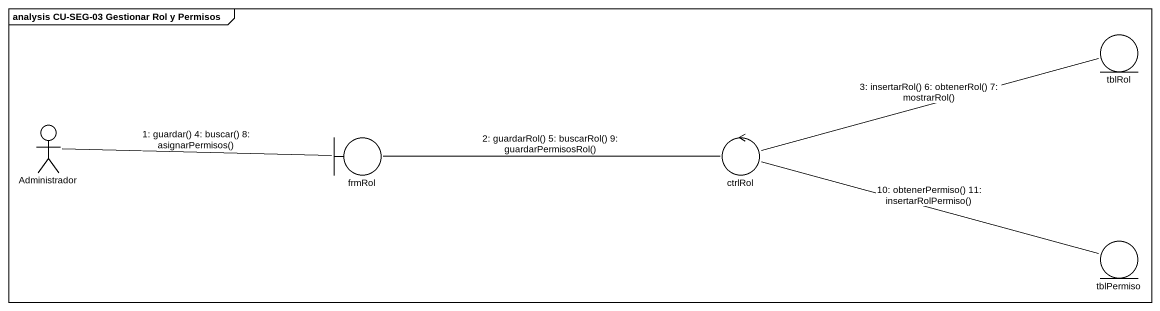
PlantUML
@startuml
mainframe analysis CU-SEG-03 Gestionar Rol y Permisos
entity tblRol
actor Administrador
boundary frmRol
control ctrlRol
entity tblPermiso
Administrador -right- frmRol : 1: guardar() 4: buscar() 8: asignarPermisos()
frmRol -right- ctrlRol : 2: guardarRol() 5: buscarRol() 9: guardarPermisosRol()
ctrlRol -right- tblRol : 3: insertarRol() 6: obtenerRol() 7: mostrarRol()
ctrlRol -right- tblPermiso : 10: obtenerPermiso() 11: insertarRolPermiso()
@enduml
